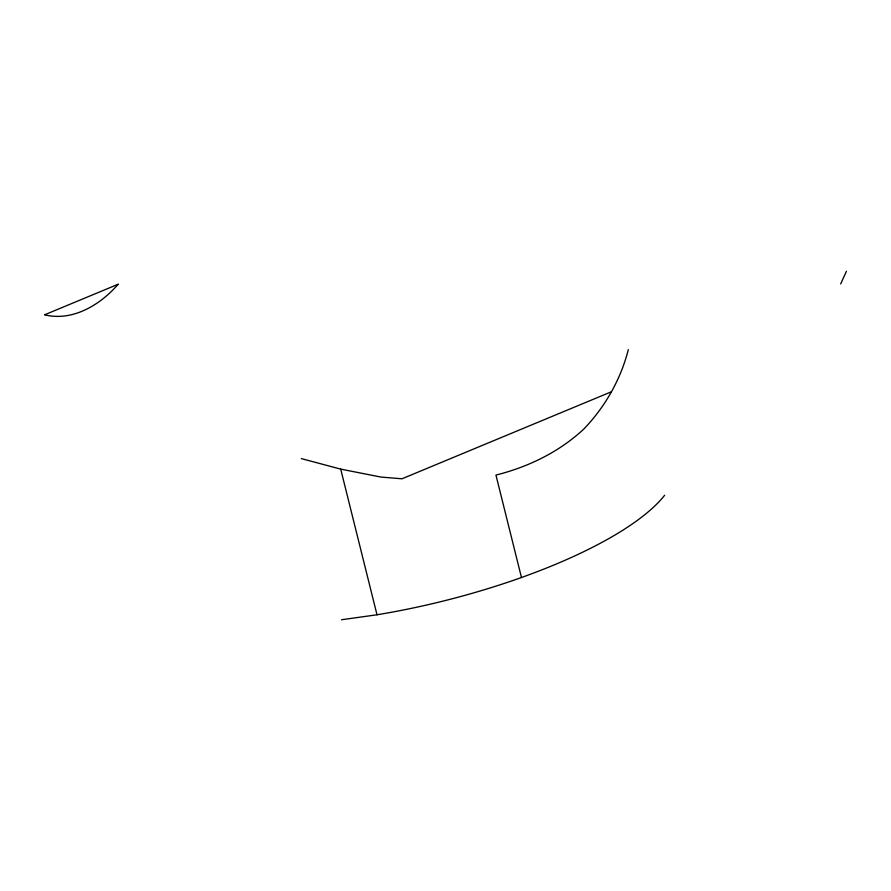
<?xml version="1.0" encoding="UTF-8"?>
<svg xmlns="http://www.w3.org/2000/svg" width="891" height="891" viewBox="0 0 891 891"><rect width="100%" height="100%" fill="white"/><g stroke="black" fill="none" stroke-linecap="round" stroke-linejoin="round"><path stroke-width="1.34" d="M628.322 349.64C620.704 379.499 605.156 406.786 583.861 429.005C559.203 451.993 528.474 466.906 495.942 475.07L521.469 577.513M846.45 271.243L840.681 283.928M610.892 391.984L401.964 478.79L380.947 477.064L340.707 469.123L301.347 458.598M341.509 619.757L377.004 614.779A257.165 76.414 -14 0 0 664.619 495.285M340.707 469.123L377.004 614.779M118.169 284.24C100.282 304.867 72.728 321.718 44.55 314.824L118.169 284.24"/></g></svg>
